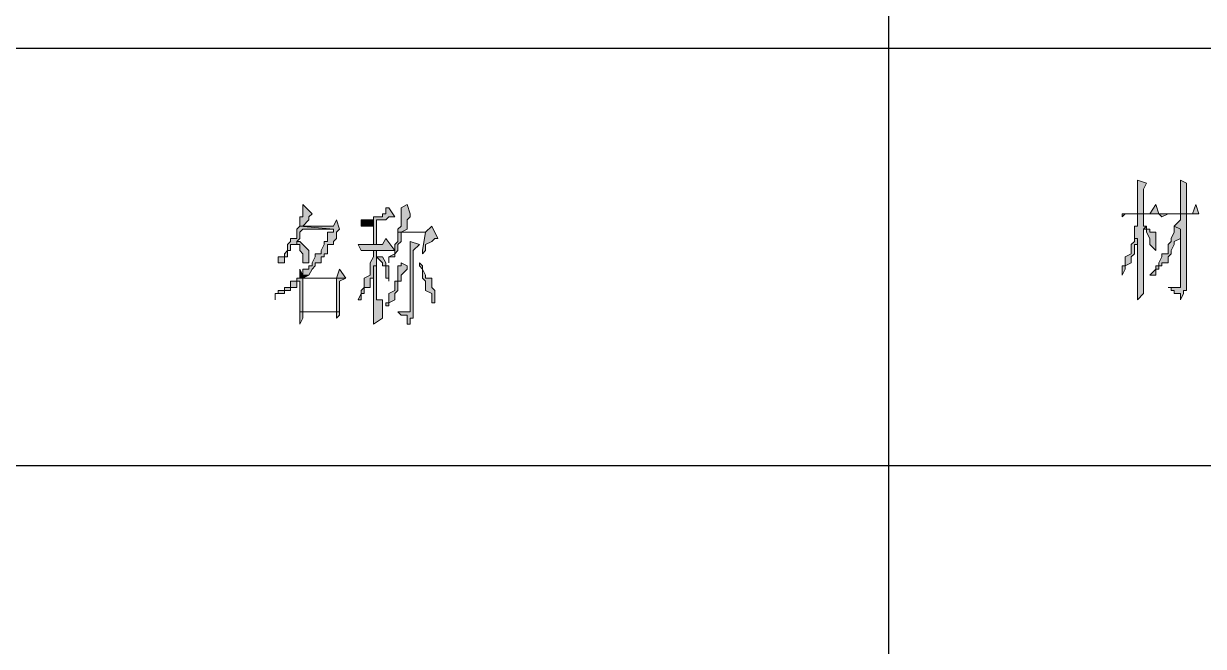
# Model space of a CAD drawing. Header units: millimetres. Extents: x 20 to 821, y 1 to 1134.
# Drawn here: x 626.2 to 695.4, y 79.2 to 115.7 of the extents above; entities that cross this region are included whole.
import ezdxf

# ---------------------------------------------------------------- set-up
doc = ezdxf.new("R2010")
doc.units = ezdxf.units.MM
doc.layers.add('1', color=7, linetype='Continuous')

msp = doc.modelspace()

# ---------------------------------------------------------------- hatches: boundary and pattern name
h = msp.add_hatch(color=0)
h.dxf.hatch_style = 2
h.paths.add_polyline_path([(691.56, 106.521732), (691.56, 104.541732), (691.92, 104.541732), (691.92, 105.981732), (692.1, 106.341732)])
h = msp.add_hatch(color=0)
h.dxf.hatch_style = 2
h.paths.add_polyline_path([(694.08, 106.521732), (694.08, 104.541732), (694.44, 104.541732), (694.44, 106.341732)])
h = msp.add_hatch(color=0)
h.dxf.hatch_style = 2
h.paths.add_polyline_path([(642.6, 105.081732), (642.6, 104.361732), (642.42, 104.361732), (642.42, 103.821732), (642.6, 103.821732), (642.96, 104.181732), (642.96, 104.361732), (643.14, 104.541732)])
h = msp.add_hatch(color=0)
h.dxf.hatch_style = 2
h.paths.add_polyline_path([(647.64, 104.901732), (647.46, 104.901732), (647.46, 104.541732), (647.28, 104.541732), (647.28, 104.361732), (646.74, 104.361732), (646.74, 104.181732), (646.02, 104.181732), (646.74, 104.181732), (646.74, 102.741732), (646.92, 102.741732), (646.92, 104.181732), (647.28, 104.181732), (647.46, 104.181732), (647.64, 104.361732), (648, 104.361732)])
h = msp.add_hatch(color=0)
h.dxf.hatch_style = 2
h.paths.add_polyline_path([(648.72, 105.081732), (648.36, 104.901732), (648.36, 103.821732), (648.18, 103.641732), (648.18, 103.461732), (648.36, 103.461732), (648.72, 103.641732), (648.72, 104.181732), (648.9, 104.361732), (648.9, 104.541732)])
h = msp.add_hatch(color=0)
h.dxf.hatch_style = 2
h.paths.add_polyline_path([(692.64, 105.081732), (692.28, 104.541732), (690.66, 104.541732), (690.66, 104.361732), (690.84, 104.541732), (692.82, 104.541732)])
h = msp.add_hatch(color=0)
h.dxf.hatch_style = 2
h.paths.add_polyline_path([(691.92, 104.541732), (691.56, 104.541732), (691.56, 104.361732), (691.56, 103.821732), (691.38, 103.821732), (691.38, 103.101732), (691.56, 103.101732), (691.56, 100.221732), (691.56, 99.501732), (691.92, 99.861732), (691.92, 103.641732), (692.1, 103.821732), (691.92, 103.821732)])
h = msp.add_hatch(color=0)
h.dxf.hatch_style = 2
h.paths.add_polyline_path([(694.98, 105.081732), (694.8, 104.541732), (692.82, 104.541732), (693, 104.361732), (693.36, 104.541732), (695.16, 104.541732)])
h = msp.add_hatch(color=0)
h.dxf.hatch_style = 2
h.paths.add_polyline_path([(694.44, 104.541732), (694.08, 104.541732), (694.08, 104.361732), (694.08, 104.181732), (693.72, 103.821732), (694.08, 103.641732), (694.08, 100.221732), (693.36, 100.221732), (693.54, 100.221732), (693.54, 100.041732), (693.72, 100.041732), (693.72, 99.861732), (694.08, 99.861732), (694.08, 99.501732), (694.26, 99.861732), (694.26, 100.041732), (694.44, 100.041732), (694.44, 100.221732)])
h = msp.add_hatch(color=0)
h.dxf.hatch_style = 2
h.paths.add_polyline_path([(642.42, 103.821732), (642.24, 103.641732), (642.24, 103.101732), (641.88, 103.101732), (641.88, 102.921732), (641.7, 102.741732), (641.7, 102.381732), (641.52, 102.201732), (641.52, 102.021732), (641.16, 102.021732), (641.16, 101.661732), (641.52, 101.661732), (641.52, 102.021732), (641.7, 102.021732), (641.7, 102.381732), (641.88, 102.381732), (641.88, 102.741732), (642.24, 102.741732), (642.24, 102.921732), (642.42, 103.101732), (642.42, 103.461732), (642.6, 103.641732), (644.4, 103.641732)])
h = msp.add_hatch(color=0)
h.dxf.hatch_style = 2
h.paths.add_polyline_path([(644.58, 104.181732), (644.4, 103.821732), (642.42, 103.821732), (644.4, 103.641732), (644.4, 103.461732), (644.04, 103.461732), (644.04, 102.921732), (643.86, 102.921732), (643.86, 102.741732), (643.68, 102.381732), (643.68, 102.201732), (643.32, 102.201732), (643.32, 102.021732), (643.14, 101.661732), (643.14, 101.481732), (642.96, 101.481732), (642.96, 101.301732), (642.6, 101.301732), (642.6, 100.941732), (642.96, 100.941732), (643.14, 101.301732), (643.32, 101.481732), (643.32, 101.661732), (643.68, 101.661732), (643.68, 102.021732), (643.86, 102.021732), (643.86, 102.201732), (644.04, 102.201732), (644.04, 102.741732), (644.4, 102.741732), (644.4, 102.921732), (644.58, 103.101732), (644.58, 103.461732), (644.76, 103.641732)])
h = msp.add_hatch(color=0)
h.dxf.hatch_style = 2
h.paths.add_polyline_path([(646.02, 104.181732), (646.02, 103.821732), (646.2, 103.821732), (646.74, 103.821732), (646.74, 104.181732)])
h = msp.add_hatch(color=0)
h.dxf.hatch_style = 2
h.paths.add_polyline_path([(650.16, 103.821732), (649.8, 103.461732), (648.18, 103.461732), (649.8, 103.461732), (649.62, 102.381732), (649.62, 102.201732), (649.8, 102.381732), (649.8, 102.741732), (650.16, 102.921732), (650.34, 103.101732), (650.52, 103.101732)])
h = msp.add_hatch(color=0)
h.dxf.hatch_style = 2
h.paths.add_polyline_path([(692.1, 103.821732), (691.92, 103.641732), (692.1, 103.641732), (692.1, 103.461732), (692.28, 103.101732), (692.28, 102.741732), (692.64, 102.381732), (692.64, 103.461732), (692.28, 103.461732), (692.28, 103.641732), (692.1, 103.641732)])
h = msp.add_hatch(color=0)
h.dxf.hatch_style = 2
h.paths.add_polyline_path([(693.72, 103.821732), (693.72, 103.461732), (693.54, 103.101732), (693.54, 102.921732), (693.36, 102.741732), (693.36, 102.201732), (693, 102.201732), (693, 102.021732), (692.82, 101.661732), (692.82, 101.481732), (692.64, 101.481732), (692.64, 101.301732), (692.28, 100.941732), (692.64, 100.941732), (692.64, 101.301732), (692.82, 101.301732), (692.82, 101.481732), (693, 101.481732), (693, 101.661732), (693.36, 101.661732), (693.36, 102.021732), (693.54, 102.201732), (693.54, 102.381732), (693.72, 102.741732), (693.72, 102.921732), (694.08, 103.101732), (694.08, 103.641732)])
h = msp.add_hatch(color=0)
h.dxf.hatch_style = 2
h.paths.add_polyline_path([(648.18, 103.461732), (648.18, 102.921732), (648, 102.741732), (648, 102.201732), (647.64, 102.021732), (647.64, 101.661732), (647.64, 102.021732), (648, 102.021732), (648, 102.201732), (648.18, 102.381732), (648.18, 102.741732), (648.36, 102.921732), (648.36, 103.461732), (649.8, 103.461732)])
h = msp.add_hatch(color=0)
h.dxf.hatch_style = 2
h.paths.add_polyline_path([(642.24, 102.921732), (642.24, 102.741732), (642.42, 102.741732), (642.42, 102.381732), (642.6, 102.201732), (642.6, 101.661732), (642.96, 101.661732), (642.96, 102.381732), (642.6, 102.741732), (642.42, 102.921732)])
h = msp.add_hatch(color=0)
h.dxf.hatch_style = 2
h.paths.add_polyline_path([(647.46, 103.101732), (647.28, 102.741732), (645.84, 102.741732), (646.02, 102.381732), (648, 102.381732)])
h = msp.add_hatch(color=0)
h.dxf.hatch_style = 2
h.paths.add_polyline_path([(648.9, 102.921732), (648.9, 98.781732), (648.18, 98.781732), (648.36, 98.601732), (648.72, 98.601732), (648.72, 98.421732), (648.72, 98.061732), (648.9, 98.061732), (648.9, 98.421732), (649.08, 98.421732), (649.08, 102.381732), (649.44, 102.741732)])
h = msp.add_hatch(color=0)
h.dxf.hatch_style = 2
h.paths.add_polyline_path([(691.38, 103.101732), (691.38, 102.921732), (691.2, 102.741732), (691.2, 102.201732), (690.84, 102.021732), (690.84, 101.481732), (690.66, 101.481732), (690.66, 100.941732), (690.84, 101.301732), (690.84, 101.481732), (691.2, 101.661732), (691.2, 102.021732), (691.38, 102.201732), (691.38, 102.741732), (691.56, 102.741732), (691.56, 103.101732)])
h = msp.add_hatch(color=0)
h.dxf.hatch_style = 2
h.paths.add_polyline_path([(646.92, 102.381732), (646.74, 102.381732), (646.74, 102.201732), (646.74, 102.021732), (646.56, 101.661732), (646.56, 100.941732), (646.2, 100.761732), (646.2, 100.221732), (646.02, 100.041732), (646.02, 99.861732), (645.84, 99.501732), (646.02, 99.501732), (646.02, 99.861732), (646.2, 99.861732), (646.2, 100.041732), (646.2, 100.221732), (646.56, 100.221732), (646.56, 100.761732), (646.74, 100.761732), (646.74, 101.481732), (646.92, 101.481732), (646.92, 102.021732), (647.28, 102.021732), (646.92, 102.021732)])
h = msp.add_hatch(color=0)
h.dxf.hatch_style = 2
h.paths.add_polyline_path([(647.28, 102.021732), (646.92, 102.021732), (647.28, 101.661732), (647.28, 101.481732), (647.46, 101.481732), (647.46, 100.761732), (647.64, 100.761732), (647.64, 100.581732), (647.64, 100.761732), (647.64, 101.481732), (647.46, 101.481732), (647.46, 101.661732)])
h = msp.add_hatch(color=0)
h.dxf.hatch_style = 2
h.paths.add_polyline_path([(644.76, 101.301732), (644.58, 100.761732), (642.24, 100.761732), (642.24, 100.581732), (641.88, 100.581732), (642.42, 100.581732), (642.42, 98.781732), (644.58, 98.781732), (644.58, 98.421732), (644.76, 98.601732), (644.76, 98.781732), (642.6, 98.781732), (642.6, 100.761732), (644.58, 100.761732), (645.12, 100.761732)])
h = msp.add_hatch(color=0)
h.dxf.hatch_style = 2
h.paths.add_polyline_path([(642.42, 101.301732), (642.42, 100.761732), (642.24, 100.761732), (642.6, 100.761732), (642.96, 100.941732), (642.6, 100.941732)])
h = msp.add_hatch(color=0)
h.dxf.hatch_style = 2
h.paths.add_polyline_path([(646.92, 101.481732), (646.74, 101.481732), (646.74, 101.301732), (646.74, 98.061732), (647.28, 98.421732), (647.28, 98.601732), (647.28, 99.501732), (646.92, 99.501732)])
h = msp.add_hatch(color=0)
h.dxf.hatch_style = 2
h.paths.add_polyline_path([(648.36, 101.661732), (648.36, 101.481732), (648.18, 101.481732), (648.18, 100.581732), (648, 100.581732), (648, 100.041732), (647.64, 99.861732), (647.64, 99.321732), (647.46, 99.321732), (647.46, 99.141732), (647.64, 99.141732), (647.64, 99.321732), (648, 99.501732), (648, 99.861732), (648.18, 100.041732), (648.18, 100.581732), (648.36, 100.581732), (648.36, 100.941732), (648.72, 101.301732), (648.72, 101.481732)])
h = msp.add_hatch(color=0)
h.dxf.hatch_style = 2
h.paths.add_polyline_path([(649.44, 101.661732), (649.44, 101.481732), (649.62, 101.301732), (649.62, 100.761732), (649.8, 100.581732), (649.8, 100.041732), (650.16, 99.861732), (650.16, 99.321732), (650.34, 99.321732), (650.34, 100.041732), (650.16, 100.221732), (650.16, 100.761732), (649.8, 100.761732), (649.8, 100.941732), (649.62, 101.301732), (649.62, 101.481732)])
h = msp.add_hatch(color=0)
h.dxf.hatch_style = 2
h.paths.add_polyline_path([(641.88, 100.581732), (641.88, 100.221732), (641.7, 100.221732), (641.52, 100.221732), (641.52, 100.041732), (641.16, 100.041732), (641.16, 99.861732), (640.98, 99.861732), (640.98, 99.501732), (640.98, 99.861732), (641.16, 99.861732), (641.52, 99.861732), (641.52, 100.041732), (641.88, 100.041732), (641.88, 100.221732), (642.24, 100.221732), (642.24, 100.581732), (642.42, 100.581732)])
h = msp.add_hatch(color=0)
h.dxf.hatch_style = 2
h.paths.add_polyline_path([(645.12, 100.761732), (644.58, 100.761732), (644.58, 98.781732), (642.6, 98.781732), (644.76, 98.781732), (644.76, 100.581732)])
h = msp.add_hatch(color=0)
h.dxf.hatch_style = 2
h.paths.add_polyline_path([(693.36, 100.221732), (694.08, 100.221732), (693.72, 100.221732)])
h = msp.add_hatch(color=0)
h.dxf.hatch_style = 2
h.paths.add_polyline_path([(642.42, 98.781732), (642.42, 98.061732), (642.6, 98.421732), (642.6, 98.781732), (644.58, 98.781732)])
h = msp.add_hatch(color=0)
h.dxf.hatch_style = 2
h.paths.add_polyline_path([(648.18, 98.781732), (648.9, 98.781732), (648.72, 98.781732)])

# ---------------------------------------------------------------- linework, layer by layer
at = {"layer": '1', "color": 0, "lineweight": 25}
for points in [[(676.98, 77.541732), (676.98, 419.721732)], [(557.64, 114.261732), (821.16, 114.261732)], [(557.64, 89.781732), (821.16, 89.781732)]]:
    msp.add_lwpolyline(points, dxfattribs=at)
at = {"layer": '1', "color": 0, "lineweight": 5}
for points in [[(691.56, 106.521732), (691.56, 104.541732), (691.92, 104.541732), (691.92, 105.981732), (692.1, 106.341732), (691.56, 106.521732)], [(694.08, 106.521732), (694.08, 104.541732), (694.44, 104.541732), (694.44, 106.341732), (694.08, 106.521732)], [(642.6, 105.081732), (642.6, 104.361732), (642.42, 104.361732), (642.42, 103.821732), (642.6, 103.821732), (642.96, 104.181732), (642.96, 104.361732), (643.14, 104.541732), (642.6, 105.081732)], [(647.64, 104.901732), (647.46, 104.901732), (647.46, 104.541732), (647.28, 104.541732), (647.28, 104.361732), (646.74, 104.361732), (646.74, 104.181732), (646.02, 104.181732), (646.74, 104.181732), (646.74, 102.741732), (646.92, 102.741732), (646.92, 104.181732), (647.28, 104.181732), (647.46, 104.181732), (647.64, 104.361732), (647.64, 104.361732), (648, 104.361732), (647.64, 104.901732)], [(648.72, 105.081732), (648.36, 104.901732), (648.36, 103.821732), (648.18, 103.641732), (648.18, 103.461732), (648.36, 103.461732), (648.72, 103.641732), (648.72, 104.181732), (648.9, 104.361732), (648.9, 104.541732), (648.72, 105.081732)], [(692.64, 105.081732), (692.28, 104.541732), (690.66, 104.541732), (690.66, 104.361732), (690.84, 104.541732), (692.82, 104.541732), (692.64, 105.081732)], [(691.92, 104.541732), (691.56, 104.541732), (691.56, 104.361732), (691.56, 103.821732), (691.38, 103.821732), (691.38, 103.101732), (691.56, 103.101732), (691.56, 100.221732), (691.56, 100.221732), (691.56, 99.501732), (691.92, 99.861732), (691.92, 103.641732), (692.1, 103.821732), (691.92, 103.821732), (691.92, 104.541732)], [(694.98, 105.081732), (694.8, 104.541732), (692.82, 104.541732), (693, 104.361732), (693.36, 104.541732), (695.16, 104.541732), (694.98, 105.081732)], [(694.44, 104.541732), (694.08, 104.541732), (694.08, 104.361732), (694.08, 104.181732), (693.72, 103.821732), (694.08, 103.641732), (694.08, 100.221732), (693.36, 100.221732), (693.54, 100.221732), (693.54, 100.041732), (693.72, 100.041732), (693.72, 99.861732), (694.08, 99.861732), (694.08, 99.501732), (694.26, 99.861732), (694.26, 100.041732), (694.44, 100.041732), (694.44, 100.221732), (694.44, 104.541732)], [(642.42, 103.821732), (642.24, 103.641732), (642.24, 103.101732), (641.88, 103.101732), (641.88, 102.921732), (641.7, 102.741732), (641.7, 102.381732), (641.52, 102.201732), (641.52, 102.021732), (641.16, 102.021732), (641.16, 101.661732), (641.52, 101.661732), (641.52, 102.021732), (641.7, 102.021732), (641.7, 102.381732), (641.88, 102.381732), (641.88, 102.381732), (641.88, 102.741732), (642.24, 102.741732), (642.24, 102.921732), (642.42, 103.101732), (642.42, 103.461732), (642.6, 103.641732), (644.4, 103.641732), (642.42, 103.821732)], [(644.58, 104.181732), (644.4, 103.821732), (642.42, 103.821732), (644.4, 103.641732), (644.4, 103.461732), (644.04, 103.461732), (644.04, 102.921732), (643.86, 102.921732), (643.86, 102.741732), (643.68, 102.381732), (643.68, 102.201732), (643.32, 102.201732), (643.32, 102.021732), (643.14, 101.661732), (643.14, 101.481732), (642.96, 101.481732), (642.96, 101.301732), (642.6, 101.301732), (642.6, 100.941732), (642.96, 100.941732), (643.14, 101.301732), (643.32, 101.481732), (643.32, 101.661732), (643.68, 101.661732), (643.68, 102.021732), (643.86, 102.021732), (643.86, 102.201732), (644.04, 102.201732), (644.04, 102.741732), (644.4, 102.741732), (644.4, 102.921732), (644.58, 103.101732), (644.58, 103.461732), (644.76, 103.641732), (644.58, 104.181732)], [(646.02, 104.181732), (646.02, 103.821732), (646.2, 103.821732), (646.74, 103.821732), (646.74, 104.181732), (646.02, 104.181732)], [(650.16, 103.821732), (649.8, 103.461732), (648.18, 103.461732), (649.8, 103.461732), (649.62, 102.381732), (649.62, 102.201732), (649.8, 102.381732), (649.8, 102.741732), (650.16, 102.921732), (650.34, 103.101732), (650.52, 103.101732), (650.16, 103.821732)], [(692.1, 103.821732), (691.92, 103.641732), (692.1, 103.641732), (692.1, 103.461732), (692.28, 103.101732), (692.28, 102.741732), (692.64, 102.381732), (692.64, 103.461732), (692.28, 103.461732), (692.28, 103.641732), (692.1, 103.641732), (692.1, 103.821732)], [(693.72, 103.821732), (693.72, 103.461732), (693.54, 103.101732), (693.54, 102.921732), (693.36, 102.741732), (693.36, 102.201732), (693, 102.201732), (693, 102.021732), (692.82, 101.661732), (692.82, 101.481732), (692.64, 101.481732), (692.64, 101.301732), (692.28, 100.941732), (692.64, 100.941732), (692.64, 100.941732), (692.64, 101.301732), (692.82, 101.301732), (692.82, 101.481732), (693, 101.481732), (693, 101.661732), (693.36, 101.661732), (693.36, 102.021732), (693.54, 102.201732), (693.54, 102.381732), (693.72, 102.741732), (693.72, 102.921732), (694.08, 103.101732), (694.08, 103.641732), (693.72, 103.821732)], [(648.18, 103.461732), (648.18, 102.921732), (648, 102.741732), (648, 102.201732), (647.64, 102.021732), (647.64, 101.661732), (647.64, 102.021732), (648, 102.021732), (648, 102.201732), (648.18, 102.381732), (648.18, 102.741732), (648.36, 102.921732), (648.36, 103.461732), (649.8, 103.461732), (648.18, 103.461732)], [(642.24, 102.921732), (642.24, 102.741732), (642.42, 102.741732), (642.42, 102.381732), (642.6, 102.201732), (642.6, 101.661732), (642.96, 101.661732), (642.96, 102.381732), (642.6, 102.741732), (642.42, 102.921732), (642.24, 102.921732)], [(647.46, 103.101732), (647.28, 102.741732), (645.84, 102.741732), (646.02, 102.381732), (648, 102.381732), (647.46, 103.101732)], [(648.9, 102.921732), (648.9, 98.781732), (648.9, 98.781732), (648.18, 98.781732), (648.36, 98.601732), (648.72, 98.601732), (648.72, 98.421732), (648.72, 98.061732), (648.9, 98.061732), (648.9, 98.421732), (649.08, 98.421732), (649.08, 102.381732), (649.44, 102.741732), (648.9, 102.921732)], [(691.38, 103.101732), (691.38, 102.921732), (691.2, 102.741732), (691.2, 102.201732), (690.84, 102.021732), (690.84, 101.481732), (690.66, 101.481732), (690.66, 100.941732), (690.84, 101.301732), (690.84, 101.481732), (691.2, 101.661732), (691.2, 102.021732), (691.2, 102.021732), (691.38, 102.201732), (691.38, 102.741732), (691.56, 102.741732), (691.56, 103.101732), (691.38, 103.101732)], [(646.92, 102.381732), (646.74, 102.381732), (646.74, 102.201732), (646.74, 102.021732), (646.56, 101.661732), (646.56, 100.941732), (646.2, 100.761732), (646.2, 100.221732), (646.02, 100.041732), (646.02, 99.861732), (645.84, 99.501732), (646.02, 99.501732), (646.02, 99.861732), (646.02, 99.861732), (646.2, 99.861732), (646.2, 100.041732), (646.2, 100.221732), (646.56, 100.221732), (646.56, 100.761732), (646.74, 100.761732), (646.74, 101.481732), (646.92, 101.481732), (646.92, 102.021732), (647.28, 102.021732), (646.92, 102.021732), (646.92, 102.381732)], [(647.28, 102.021732), (646.92, 102.021732), (647.28, 101.661732), (647.28, 101.481732), (647.46, 101.481732), (647.46, 100.761732), (647.64, 100.761732), (647.64, 100.581732), (647.64, 100.761732), (647.64, 101.481732), (647.46, 101.481732), (647.46, 101.661732), (647.28, 102.021732)], [(644.76, 101.301732), (644.58, 100.761732), (642.24, 100.761732), (642.24, 100.581732), (641.88, 100.581732), (642.42, 100.581732), (642.42, 98.781732), (644.58, 98.781732), (644.58, 98.421732), (644.76, 98.601732), (644.76, 98.781732), (642.6, 98.781732), (642.6, 100.761732), (644.58, 100.761732), (645.12, 100.761732), (644.76, 101.301732)], [(642.42, 101.301732), (642.42, 100.761732), (642.24, 100.761732), (642.6, 100.761732), (642.96, 100.941732), (642.6, 100.941732), (642.42, 101.301732)], [(646.92, 101.481732), (646.74, 101.481732), (646.74, 101.301732), (646.74, 98.061732), (647.28, 98.421732), (647.28, 98.601732), (647.28, 99.501732), (646.92, 99.501732), (646.92, 101.481732)], [(648.36, 101.661732), (648.36, 101.481732), (648.18, 101.481732), (648.18, 100.581732), (648, 100.581732), (648, 100.041732), (647.64, 99.861732), (647.64, 99.321732), (647.46, 99.321732), (647.46, 99.141732), (647.64, 99.141732), (647.64, 99.321732), (648, 99.501732), (648, 99.501732), (648, 99.861732), (648.18, 100.041732), (648.18, 100.581732), (648.36, 100.581732), (648.36, 100.941732), (648.72, 101.301732), (648.72, 101.481732), (648.36, 101.661732)], [(649.44, 101.661732), (649.44, 101.481732), (649.62, 101.301732), (649.62, 100.761732), (649.8, 100.581732), (649.8, 100.041732), (650.16, 99.861732), (650.16, 99.321732), (650.34, 99.321732), (650.34, 100.041732), (650.34, 100.041732), (650.16, 100.221732), (650.16, 100.761732), (649.8, 100.761732), (649.8, 100.941732), (649.62, 101.301732), (649.62, 101.481732), (649.44, 101.661732)], [(641.88, 100.581732), (641.88, 100.221732), (641.7, 100.221732), (641.52, 100.221732), (641.52, 100.041732), (641.16, 100.041732), (641.16, 99.861732), (640.98, 99.861732), (640.98, 99.501732), (640.98, 99.861732), (641.16, 99.861732), (641.52, 99.861732), (641.52, 100.041732), (641.88, 100.041732), (641.88, 100.221732), (642.24, 100.221732), (642.24, 100.221732), (642.24, 100.581732), (642.42, 100.581732), (641.88, 100.581732)], [(645.12, 100.761732), (644.58, 100.761732), (644.58, 98.781732), (642.6, 98.781732), (644.76, 98.781732), (644.76, 100.581732), (645.12, 100.761732)], [(693.36, 100.221732), (694.08, 100.221732), (693.72, 100.221732), (693.36, 100.221732)], [(642.42, 98.781732), (642.42, 98.061732), (642.6, 98.421732), (642.6, 98.781732), (644.58, 98.781732), (642.42, 98.781732)], [(648.18, 98.781732), (648.9, 98.781732), (648.72, 98.781732), (648.18, 98.781732)]]:
    msp.add_lwpolyline(points, dxfattribs=at)

doc.saveas('drawing.dxf')
